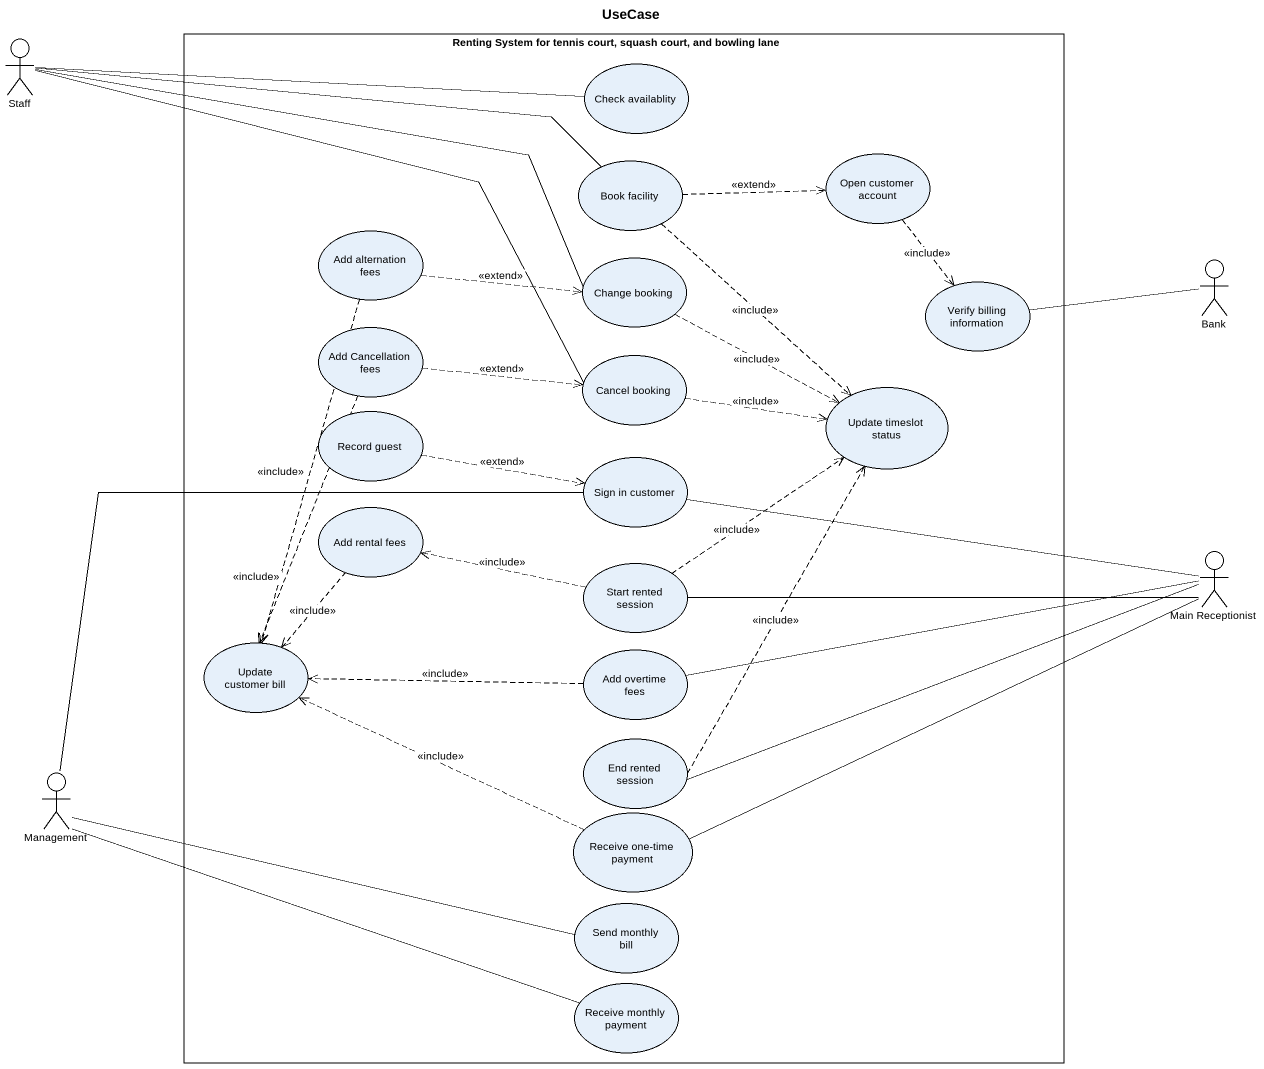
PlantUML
@startuml
title UseCase
actor Staff
rectangle "Renting System for tennis court, squash court, and bowling lane" as Renting_System_for_tennis {
  usecase "Check availablity" as Check_availablity
  usecase "Book facility" as Book_facility
  usecase "Open customer account" as Open_customer_account
  usecase "Add alternation fees" as Add_alternation_fees
  usecase "Change booking" as Change_booking
  usecase "Verify billing information" as Verify_billing_information
  usecase "Add Cancellation fees" as Add_Cancellation_fees
  usecase "Cancel booking" as Cancel_booking
  usecase "Record guest" as Record_guest
  usecase "Update timeslot status" as Update_timeslot_status
  usecase "Sign in customer" as Sign_in_customer
  usecase "Add rental fees" as Add_rental_fees
  usecase "Start rented session" as Start_rented_session
  usecase "Update customer bill" as Update_customer_bill
  usecase "Add overtime fees" as Add_overtime_fees
  usecase "End rented session" as End_rented_session
  usecase "Receive one-time payment" as Receive_one_time_payment
  usecase "Send monthly bill" as Send_monthly_bill
  usecase "Receive monthly payment" as Receive_monthly_payment
}
actor Bank
actor "Main Receptionist" as Main_Receptionist
actor Management
Staff -right- Check_availablity
Staff -right- Book_facility
Staff -right- Change_booking
Staff -right- Cancel_booking
Book_facility .right.> Open_customer_account : <<extend>>
Book_facility ..> Update_timeslot_status : <<include>>
Open_customer_account ..> Verify_billing_information : <<include>>
Add_alternation_fees .right.> Change_booking : <<extend>>
Add_alternation_fees ..> Update_customer_bill : <<include>>
Change_booking .right.> Update_timeslot_status : <<include>>
Bank -left- Verify_billing_information
Add_Cancellation_fees .right.> Cancel_booking : <<extend>>
Add_Cancellation_fees ..> Update_customer_bill : <<include>>
Cancel_booking .right.> Update_timeslot_status : <<include>>
Record_guest .right.> Sign_in_customer : <<extend>>
Add_rental_fees ..> Update_customer_bill : <<include>>
Start_rented_session .up.> Update_timeslot_status : <<include>>
Start_rented_session .left.> Add_rental_fees : <<include>>
Main_Receptionist -left- Sign_in_customer
Main_Receptionist -left- Start_rented_session
Main_Receptionist -left- Add_overtime_fees
Main_Receptionist -left- End_rented_session
Main_Receptionist -left- Receive_one_time_payment
Add_overtime_fees .left.> Update_customer_bill : <<include>>
Management -right- Sign_in_customer
Management -right- Send_monthly_bill
Management -right- Receive_monthly_payment
End_rented_session .up.> Update_timeslot_status : <<include>>
Receive_one_time_payment .left.> Update_customer_bill : <<include>>
@enduml
